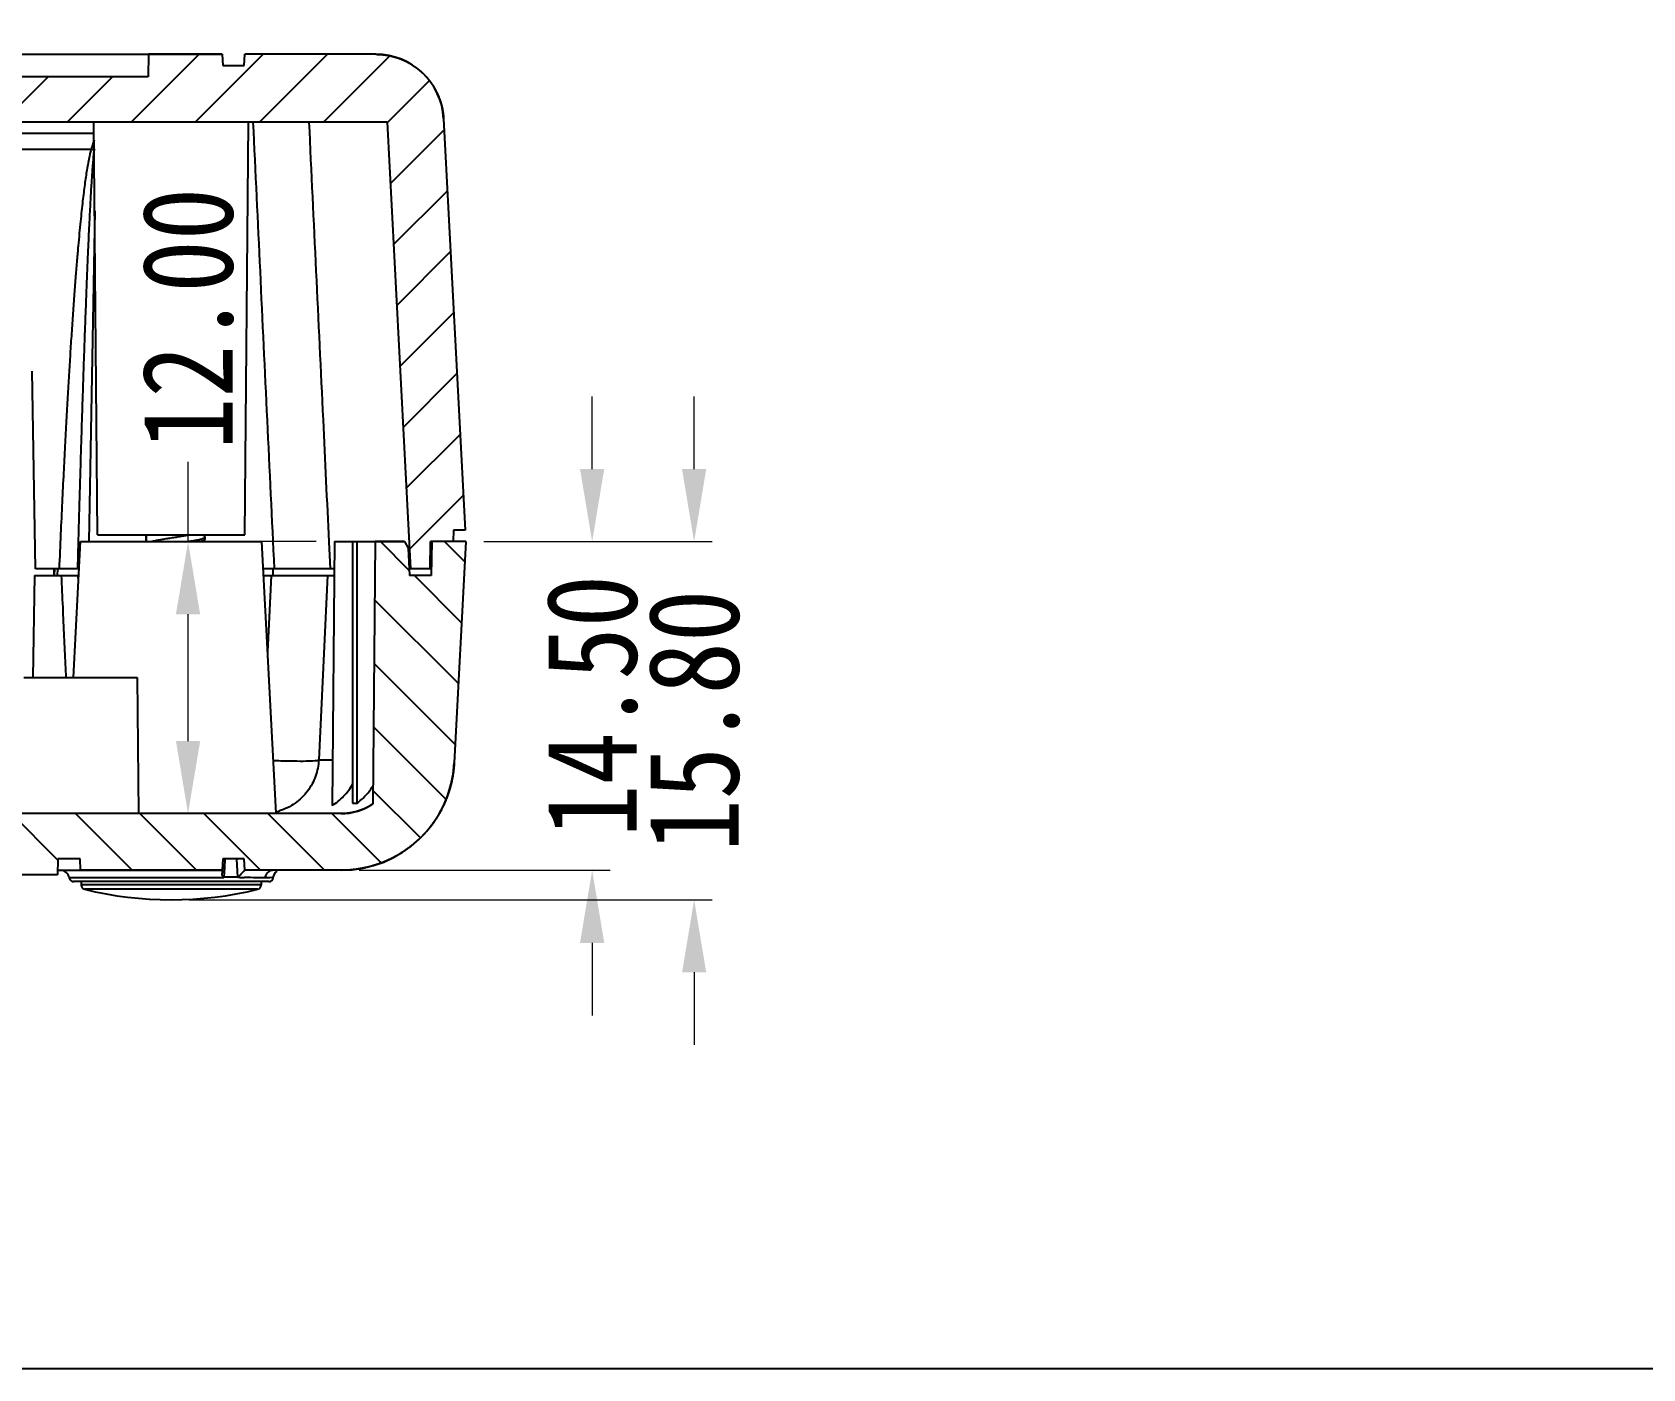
# Model space of a CAD drawing. Header units: millimetres. Extents: x -25 to 741, y -3272 to -3021.
# Drawn here: x 509.9 to 581, y -3269.7 to -3210.8 of the extents above; entities that cross this region are included whole.
import ezdxf

# ---------------------------------------------------------------- set-up
doc = ezdxf.new("R2010")
doc.units = ezdxf.units.MM
doc.layers.add('dim', color=3, linetype='Continuous', lineweight=9)
doc.styles.add('FFS', font='SIMFANG.TTF', dxfattribs={"width": 0.85})
doc.dimstyles.new('YanXiu', dxfattribs={"dimtxt": 2.5, "dimasz": 2.2, "dimexe": 1, "dimexo": 0.6, "dimgap": 0.66, "dimtad": 0, "dimzin": 1, "dimdsep": 46, "dimtxsty": 'FFS', "dimcen": 0, "dimclrd": 256, "dimclre": 131, "dimclrt": 42, "dimazin": 0, "dimtfac": 1, "dimtofl": 0, "dimtmove": 0, "dimatfit": 3, "dimfxl": 0, "dimlwd": 5, "dimlwe": 5, "dimarcsym": 0})

# ---------------------------------------------------------------- blocks, each defined once
blk = doc.blocks.new('*u4')
at = {"layer": 'Defpoints', "color": 2}
blk.add_lwpolyline([(-135.77, 94.941), (135.77, 94.941), (135.77, -94.941), (-135.77, -94.941)], close=True, dxfattribs=at)
blk = doc.blocks.new('*D12')
at = {"layer": 'Defpoints', "color": 0}
for p in [(-33.612, 36.491), (-28.037, 36.491), (-39.116, 21.991)]:
    blk.add_point(p, dxfattribs=at)
at = {"layer": 'dim', "lineweight": 5}
for p, q in [((-28.037, 39.691), (-28.037, 42.891)), ((-28.037, 18.791), (-28.037, 15.591))]:
    blk.add_line(p, q, dxfattribs=at)
at = {"layer": 'dim', "color": 131, "lineweight": 5}
for p, q in [((-32.812, 36.491), (-27.238, 36.491)), ((-38.317, 21.991), (-27.238, 21.991))]:
    blk.add_line(p, q, dxfattribs=at)
at = {"layer": 'dim'}
for points in [[(-28.571, 39.691), (-27.504, 39.691), (-28.037, 36.491)], [(-28.571, 18.791), (-27.504, 18.791), (-28.037, 21.991)]]:
    blk.add_solid(points, dxfattribs=at)
at = {"layer": 'dim', "color": 42, "insert": (-28.037, 29.241), "char_height": 4, "attachment_point": 5, "rotation": 90, "style": 'FFS'}
blk.add_mtext('14.50', dxfattribs=at)
blk = doc.blocks.new('*D14')
at = {"layer": 'Defpoints', "color": 0}
for p in [(-33.612, 36.491), (-46.612, 20.691), (-23.537, 20.691)]:
    blk.add_point(p, dxfattribs=at)
at = {"layer": 'dim', "lineweight": 5}
for p, q in [((-23.537, 39.691), (-23.537, 42.891)), ((-23.537, 17.491), (-23.537, 14.291))]:
    blk.add_line(p, q, dxfattribs=at)
at = {"layer": 'dim', "color": 131, "lineweight": 5}
for p, q in [((-32.812, 36.491), (-22.738, 36.491)), ((-45.812, 20.691), (-22.738, 20.691))]:
    blk.add_line(p, q, dxfattribs=at)
at = {"layer": 'dim'}
for points in [[(-24.071, 39.691), (-23.004, 39.691), (-23.537, 36.491)], [(-24.071, 17.491), (-23.004, 17.491), (-23.537, 20.691)]]:
    blk.add_solid(points, dxfattribs=at)
at = {"layer": 'dim', "color": 42, "insert": (-23.537, 28.591), "char_height": 4, "attachment_point": 5, "rotation": 90, "style": 'FFS'}
blk.add_mtext('15.80', dxfattribs=at)
blk = doc.blocks.new('*D17')
at = {"layer": 'Defpoints', "color": 0}
for p in [(-39.412, 36.491), (-45.867, 24.491), (-41.165, 24.491)]:
    blk.add_point(p, dxfattribs=at)
at = {"layer": 'dim', "lineweight": 5}
for p, q in [((-45.867, 36.491), (-45.867, 40.015)), ((-45.867, 27.691), (-45.867, 33.291))]:
    blk.add_line(p, q, dxfattribs=at)
at = {"layer": 'dim', "color": 131, "lineweight": 5}
for p, q in [((-40.211, 36.491), (-46.667, 36.491)), ((-41.965, 24.491), (-46.667, 24.491))]:
    blk.add_line(p, q, dxfattribs=at)
at = {"layer": 'dim'}
for points in [[(-46.401, 33.291), (-45.334, 33.291), (-45.867, 36.491)], [(-46.401, 27.691), (-45.334, 27.691), (-45.867, 24.491)]]:
    blk.add_solid(points, dxfattribs=at)
at = {"layer": 'dim', "color": 42, "insert": (-45.867, 46.318), "char_height": 4, "attachment_point": 5, "rotation": 90, "style": 'FFS'}
blk.add_mtext('12.00', dxfattribs=at)
blk = doc.blocks.new('u124')
h = blk.add_hatch()
h.set_pattern_fill('DEFAULT__1', color=5, scale=2, angle=45, style=0, pattern_type=0)
h.set_pattern_definition([(45, (-923.3548, -259.8105), (-1.4142136, 1.4142136), [])])
edge = h.paths.add_edge_path()
edge.add_line((-140.058, 36.491), (-141.062, 36.491))
edge.add_line((-141.062, 36.491), (-141.067, 36.991))
edge.add_line((-141.067, 36.991), (-141.585, 36.991))
edge.add_line((-141.585, 36.991), (-140.634, 55.148))
edge.add_spline(control_points=[(-140.634, 55.148), (-140.633, 55.159), (-140.632, 55.18), (-140.63, 55.212), (-140.627, 55.245), (-140.624, 55.278), (-140.621, 55.31), (-140.617, 55.343), (-140.613, 55.376), (-140.609, 55.409), (-140.604, 55.442), (-140.599, 55.475), (-140.593, 55.508), (-140.587, 55.542), (-140.581, 55.575), (-140.574, 55.608), (-140.567, 55.642), (-140.559, 55.675), (-140.551, 55.708), (-140.542, 55.742), (-140.534, 55.775), (-140.524, 55.809), (-140.515, 55.842), (-140.504, 55.876), (-140.494, 55.909), (-140.483, 55.943), (-140.472, 55.976), (-140.46, 56.009), (-140.448, 56.043), (-140.435, 56.076), (-140.422, 56.109), (-140.408, 56.142), (-140.394, 56.175), (-140.38, 56.208), (-140.365, 56.241), (-140.35, 56.274), (-140.334, 56.306), (-140.318, 56.339), (-140.302, 56.371), (-140.285, 56.403), (-140.267, 56.435), (-140.249, 56.467), (-140.231, 56.499), (-140.213, 56.531), (-140.194, 56.562), (-140.174, 56.593), (-140.154, 56.624), (-140.134, 56.655), (-140.113, 56.686), (-140.092, 56.716), (-140.071, 56.746), (-140.049, 56.776), (-140.026, 56.806), (-140.004, 56.835), (-139.981, 56.865), (-139.957, 56.894), (-139.933, 56.922), (-139.909, 56.951), (-139.885, 56.979), (-139.86, 57.007), (-139.835, 57.034), (-139.809, 57.061), (-139.783, 57.088), (-139.757, 57.115), (-139.73, 57.141), (-139.703, 57.167), (-139.676, 57.192), (-139.648, 57.218), (-139.62, 57.243), (-139.592, 57.267), (-139.563, 57.291), (-139.535, 57.315), (-139.506, 57.339), (-139.476, 57.362), (-139.447, 57.384), (-139.417, 57.407), (-139.387, 57.428), (-139.356, 57.45), (-139.326, 57.471), (-139.295, 57.492), (-139.264, 57.512), (-139.233, 57.532), (-139.201, 57.551), (-139.169, 57.57), (-139.138, 57.589), (-139.105, 57.607), (-139.073, 57.625), (-139.041, 57.643), (-139.008, 57.659), (-138.976, 57.676), (-138.943, 57.692), (-138.91, 57.708), (-138.877, 57.723), (-138.844, 57.738), (-138.81, 57.752), (-138.777, 57.766), (-138.744, 57.78), (-138.71, 57.793), (-138.676, 57.805), (-138.643, 57.818), (-138.609, 57.829), (-138.575, 57.841), (-138.541, 57.852), (-138.507, 57.862), (-138.473, 57.872), (-138.44, 57.882), (-138.406, 57.891), (-138.372, 57.9), (-138.338, 57.908), (-138.304, 57.916), (-138.27, 57.923), (-138.236, 57.931), (-138.202, 57.937), (-138.168, 57.944), (-138.135, 57.949), (-138.101, 57.955), (-138.067, 57.96), (-138.034, 57.965), (-138, 57.969), (-137.967, 57.973), (-137.933, 57.976), (-137.9, 57.979), (-137.867, 57.982), (-137.834, 57.984), (-137.801, 57.986), (-137.768, 57.988), (-137.735, 57.989), (-137.703, 57.99), (-137.67, 57.991), (-137.649, 57.991), (-137.638, 57.991)], knot_values=[0, 0, 0, 0, 0.032336, 0.064809, 0.097418, 0.130163, 0.163042, 0.196054, 0.229198, 0.262472, 0.295876, 0.329408, 0.363066, 0.39685, 0.430758, 0.464787, 0.498938, 0.533208, 0.567595, 0.602098, 0.636715, 0.671445, 0.706285, 0.741234, 0.77629, 0.811451, 0.846715, 0.88208, 0.917545, 0.953106, 0.988762, 1.02451, 1.060349, 1.096277, 1.13229, 1.168388, 1.204566, 1.240824, 1.277158, 1.313567, 1.350047, 1.386597, 1.423213, 1.459894, 1.496636, 1.533437, 1.570294, 1.607206, 1.644168, 1.681178, 1.718235, 1.755334, 1.792473, 1.829649, 1.86686, 1.904102, 1.941374, 1.978671, 2.015992, 2.053333, 2.090691, 2.128063, 2.165448, 2.202841, 2.24024, 2.277641, 2.315043, 2.352442, 2.389835, 2.427219, 2.464592, 2.50195, 2.539291, 2.576611, 2.613909, 2.65118, 2.688423, 2.725633, 2.76281, 2.799949, 2.837048, 2.874104, 2.911115, 2.948077, 2.984988, 3.021846, 3.058647, 3.095389, 3.132069, 3.168686, 3.205235, 3.241716, 3.278124, 3.314458, 3.350716, 3.386895, 3.422992, 3.459006, 3.494933, 3.530772, 3.566521, 3.602177, 3.637738, 3.673202, 3.708567, 3.743831, 3.778992, 3.814048, 3.848997, 3.883838, 3.918567, 3.953185, 3.987688, 4.022075, 4.056345, 4.090495, 4.124525, 4.158432, 4.192216, 4.225875, 4.259407, 4.29281, 4.326085, 4.359229, 4.392241, 4.42512, 4.457865, 4.490474, 4.522947, 4.555282, 4.555282, 4.555282, 4.555282], degree=3, periodic=0)
edge.add_line((-137.638, 57.991), (-131.862, 57.991))
edge.add_line((-131.862, 57.991), (-131.835, 57.491))
edge.add_line((-131.835, 57.491), (-130.888, 57.491))
edge.add_line((-130.888, 57.491), (-130.862, 57.991))
edge.add_line((-130.862, 57.991), (-127.612, 57.991))
edge.add_line((-127.612, 57.991), (-127.594, 56.991))
edge.add_line((-127.594, 56.991), (-47.629, 56.991))
edge.add_line((-47.629, 56.991), (-47.612, 57.991))
edge.add_line((-47.612, 57.991), (-44.362, 57.991))
edge.add_line((-44.362, 57.991), (-44.335, 57.491))
edge.add_line((-44.335, 57.491), (-43.388, 57.491))
edge.add_line((-43.388, 57.491), (-43.362, 57.991))
edge.add_line((-43.362, 57.991), (-37.585, 57.991))
edge.add_spline(control_points=[(-37.585, 57.991), (-37.574, 57.991), (-37.553, 57.991), (-37.52, 57.99), (-37.488, 57.989), (-37.455, 57.988), (-37.422, 57.986), (-37.389, 57.984), (-37.356, 57.982), (-37.323, 57.979), (-37.29, 57.976), (-37.256, 57.973), (-37.223, 57.969), (-37.189, 57.965), (-37.156, 57.96), (-37.122, 57.955), (-37.089, 57.949), (-37.055, 57.944), (-37.021, 57.937), (-36.987, 57.931), (-36.953, 57.923), (-36.919, 57.916), (-36.885, 57.908), (-36.851, 57.9), (-36.818, 57.891), (-36.784, 57.882), (-36.75, 57.872), (-36.716, 57.862), (-36.682, 57.852), (-36.648, 57.841), (-36.614, 57.829), (-36.58, 57.818), (-36.547, 57.805), (-36.513, 57.793), (-36.48, 57.78), (-36.446, 57.766), (-36.413, 57.752), (-36.379, 57.738), (-36.346, 57.723), (-36.313, 57.708), (-36.28, 57.692), (-36.247, 57.676), (-36.215, 57.659), (-36.182, 57.643), (-36.15, 57.625), (-36.118, 57.607), (-36.086, 57.589), (-36.054, 57.57), (-36.022, 57.551), (-35.991, 57.532), (-35.959, 57.512), (-35.928, 57.492), (-35.897, 57.471), (-35.867, 57.45), (-35.836, 57.428), (-35.806, 57.407), (-35.776, 57.384), (-35.747, 57.362), (-35.718, 57.339), (-35.688, 57.315), (-35.66, 57.291), (-35.631, 57.267), (-35.603, 57.243), (-35.575, 57.218), (-35.547, 57.192), (-35.52, 57.167), (-35.493, 57.141), (-35.466, 57.115), (-35.44, 57.088), (-35.414, 57.061), (-35.389, 57.034), (-35.363, 57.007), (-35.338, 56.979), (-35.314, 56.951), (-35.29, 56.922), (-35.266, 56.894), (-35.242, 56.865), (-35.219, 56.835), (-35.197, 56.806), (-35.174, 56.776), (-35.152, 56.746), (-35.131, 56.716), (-35.11, 56.686), (-35.089, 56.655), (-35.069, 56.624), (-35.049, 56.593), (-35.03, 56.562), (-35.01, 56.531), (-34.992, 56.499), (-34.974, 56.467), (-34.956, 56.435), (-34.938, 56.403), (-34.922, 56.371), (-34.905, 56.339), (-34.889, 56.306), (-34.873, 56.274), (-34.858, 56.241), (-34.843, 56.208), (-34.829, 56.175), (-34.815, 56.142), (-34.801, 56.109), (-34.788, 56.076), (-34.776, 56.043), (-34.763, 56.009), (-34.752, 55.976), (-34.74, 55.943), (-34.729, 55.909), (-34.719, 55.876), (-34.709, 55.842), (-34.699, 55.809), (-34.69, 55.775), (-34.681, 55.742), (-34.672, 55.708), (-34.664, 55.675), (-34.657, 55.642), (-34.649, 55.608), (-34.643, 55.575), (-34.636, 55.542), (-34.63, 55.508), (-34.625, 55.475), (-34.619, 55.442), (-34.614, 55.409), (-34.61, 55.376), (-34.606, 55.343), (-34.602, 55.31), (-34.599, 55.278), (-34.596, 55.245), (-34.593, 55.212), (-34.591, 55.18), (-34.59, 55.159), (-34.589, 55.148)], knot_values=[0, 0, 0, 0, 0.032336, 0.064809, 0.097418, 0.130163, 0.163042, 0.196054, 0.229198, 0.262472, 0.295876, 0.329408, 0.363066, 0.39685, 0.430758, 0.464787, 0.498938, 0.533208, 0.567595, 0.602098, 0.636715, 0.671445, 0.706285, 0.741234, 0.77629, 0.811451, 0.846715, 0.88208, 0.917545, 0.953106, 0.988762, 1.02451, 1.060349, 1.096277, 1.13229, 1.168388, 1.204566, 1.240824, 1.277158, 1.313567, 1.350047, 1.386597, 1.423213, 1.459894, 1.496636, 1.533437, 1.570294, 1.607206, 1.644168, 1.681178, 1.718235, 1.755334, 1.792473, 1.829649, 1.86686, 1.904102, 1.941374, 1.978671, 2.015992, 2.053333, 2.090691, 2.128063, 2.165448, 2.202841, 2.24024, 2.277641, 2.315043, 2.352442, 2.389835, 2.427219, 2.464592, 2.50195, 2.539291, 2.576611, 2.613909, 2.65118, 2.688423, 2.725633, 2.76281, 2.799949, 2.837048, 2.874104, 2.911115, 2.948077, 2.984988, 3.021846, 3.058647, 3.095389, 3.132069, 3.168686, 3.205235, 3.241716, 3.278124, 3.314458, 3.350716, 3.386895, 3.422992, 3.459006, 3.494933, 3.530772, 3.566521, 3.602177, 3.637738, 3.673202, 3.708567, 3.743831, 3.778992, 3.814048, 3.848997, 3.883838, 3.918567, 3.953185, 3.987688, 4.022075, 4.056345, 4.090495, 4.124525, 4.158432, 4.192216, 4.225875, 4.259407, 4.29281, 4.326085, 4.359229, 4.392241, 4.42512, 4.457865, 4.490474, 4.522947, 4.555282, 4.555282, 4.555282, 4.555282], degree=3, periodic=0)
edge.add_line((-34.589, 55.148), (-33.638, 36.991))
edge.add_line((-33.638, 36.991), (-34.156, 36.991))
edge.add_line((-34.156, 36.991), (-34.162, 36.491))
edge.add_line((-34.162, 36.491), (-35.165, 36.491))
edge.add_line((-35.165, 36.491), (-35.186, 35.291))
edge.add_line((-35.186, 35.291), (-36.052, 35.291))
edge.add_line((-36.052, 35.291), (-37.085, 54.991))
edge.add_line((-37.085, 54.991), (-138.139, 54.991))
edge.add_line((-138.139, 54.991), (-139.171, 35.291))
edge.add_line((-139.171, 35.291), (-140.037, 35.291))
edge.add_line((-140.037, 35.291), (-140.058, 36.491))
at = {"color": 7}
for p, q in [((-130.862, 57.991), (-44.362, 57.991)), ((-47.612, 57.991), (-47.629, 56.991)), ((-47.612, 57.991), (-47.629, 56.991)), ((-44.362, 57.991), (-47.612, 57.991)), ((-44.362, 57.991), (-44.335, 57.491)), ((-44.362, 57.991), (-44.335, 57.491)), ((-43.388, 57.491), (-43.362, 57.991)), ((-43.388, 57.491), (-43.362, 57.991)), ((-37.585, 57.991), (-43.362, 57.991)), ((-37.585, 57.991), (-43.362, 57.991)), ((-47.629, 56.991), (-127.594, 56.991)), ((-47.629, 56.991), (-127.594, 56.991)), ((-44.335, 57.491), (-43.388, 57.491)), ((-44.335, 57.491), (-43.388, 57.491)), ((-37.085, 54.991), (-138.139, 54.991)), ((-37.085, 54.991), (-138.139, 54.991)), ((-49.862, 36.791), (-50.02, 54.991)), ((-43.362, 36.791), (-43.203, 54.991)), ((-37.085, 54.991), (-36.052, 35.291)), ((-37.085, 54.991), (-36.052, 35.291)), ((-34.589, 55.148), (-33.638, 36.991)), ((-34.589, 55.148), (-33.638, 36.991)), ((-125.207, 54.507), (-50.016, 54.507)), ((-50.014, 54.224), (-50.141, 53.809)), ((-125.082, 53.809), (-50.141, 53.809)), ((-50.01, 53.814), (-50.015, 53.772)), ((-49.986, 51.086), (-50.241, 36.491)), ((-52.591, 35.291), (-52.743, 44.008)), ((-34.156, 36.991), (-34.162, 36.491)), ((-34.156, 36.991), (-34.162, 36.491)), ((-33.638, 36.991), (-34.156, 36.991)), ((-33.638, 36.991), (-34.156, 36.991)), ((-50.926, 30.491), (-50.612, 36.491)), ((-50.714, 36.494), (-50.747, 35.291)), ((-50.612, 36.491), (-42.612, 36.491)), ((-49.862, 36.791), (-43.362, 36.791)), ((-47.712, 36.791), (-47.712, 36.491)), ((-47.712, 36.491), (-47.712, 36.791)), ((-45.141, 36.726), (-45.252, 36.791)), ((-45.252, 36.491), (-45.141, 36.556)), ((-45.112, 36.691), (-45.141, 36.726)), ((-45.141, 36.556), (-45.112, 36.591)), ((-45.112, 36.591), (-45.112, 36.691)), ((-41.984, 24.51), (-42.612, 36.491)), ((-39.584, 35.291), (-39.641, 36.48)), ((-39.412, 36.491), (-39.513, 24.849)), ((-39.412, 36.491), (-36.322, 36.491)), ((-38.612, 36.491), (-38.612, 24.952)), ((-38.418, 36.491), (-38.418, 24.952)), ((-37.612, 36.491), (-37.713, 24.922)), ((-37.612, 36.491), (-37.713, 24.922)), ((-36.322, 36.491), (-37.612, 36.491)), ((-36.322, 36.491), (-36.157, 36.205)), ((-36.322, 36.491), (-36.157, 36.205)), ((-35.186, 35.291), (-35.165, 36.491)), ((-35.165, 36.491), (-35.186, 35.291)), ((-34.162, 36.491), (-35.165, 36.491)), ((-33.612, 36.491), (-35.165, 36.491)), ((-35.115, 36.491), (-35.141, 34.991)), ((-35.115, 36.491), (-35.141, 34.991)), ((-33.612, 36.491), (-35.115, 36.491)), ((-33.612, 36.491), (-34.123, 26.729)), ((-33.612, 36.491), (-34.123, 26.729)), ((-36.157, 36.205), (-36.094, 34.991)), ((-36.157, 36.205), (-36.094, 34.991)), ((-52.638, 34.991), (-52.717, 30.491)), ((-52.638, 34.991), (-50.69, 34.991)), ((-50.674, 35.291), (-52.591, 35.291)), ((-51.776, 34.991), (-51.771, 35.291)), ((-51.755, 34.991), (-51.75, 35.291)), ((-51.633, 35.292), (-51.638, 34.991)), ((-50.703, 34.742), (-50.709, 34.991)), ((-42.069, 35.291), (-42.549, 35.291)), ((-42.533, 34.991), (-39.425, 34.991)), ((-42.197, 34.991), (-42.357, 31.627)), ((-42.126, 35.291), (-42.126, 34.991)), ((-39.422, 35.291), (-42.064, 35.291)), ((-39.713, 34.991), (-40.098, 26.86)), ((-35.186, 35.291), (-36.109, 35.291)), ((-35.141, 34.991), (-36.094, 34.991)), ((-35.141, 34.991), (-36.094, 34.991)), ((-35.186, 35.291), (-36.052, 35.291)), ((-53.112, 30.491), (-48.112, 30.491)), ((-48.112, 30.491), (-48.059, 24.491)), ((-40.098, 26.86), (-39.496, 26.86)), ((-39.116, 24.491), (-136.107, 24.491)), ((-39.116, 24.491), (-136.107, 24.491)), ((-51.612, 22.491), (-51.624, 21.791)), ((-51.612, 22.491), (-51.624, 21.791)), ((-50.62, 22.491), (-51.612, 22.491)), ((-50.62, 22.491), (-51.612, 22.491)), ((-50.612, 21.991), (-50.62, 22.491)), ((-50.612, 21.991), (-50.62, 22.491)), ((-44.335, 22.491), (-44.368, 21.867)), ((-44.335, 22.491), (-44.362, 21.991)), ((-43.388, 22.491), (-44.335, 22.491)), ((-43.388, 22.491), (-44.335, 22.491)), ((-44.26, 22.094), (-44.281, 21.687)), ((-44.24, 22.491), (-44.26, 22.094)), ((-43.676, 21.687), (-43.716, 22.491)), ((-43.362, 21.991), (-43.388, 22.491)), ((-43.362, 21.991), (-43.388, 22.491)), ((-51.624, 21.791), (-123.599, 21.791)), ((-51.624, 21.791), (-72.612, 21.791)), ((-51.62, 21.991), (-44.362, 21.991)), ((-44.379, 21.657), (-51.112, 21.657)), ((-42.308, 21.491), (-50.915, 21.491)), ((-44.362, 21.991), (-50.612, 21.991)), ((-50.585, 21.491), (-50.583, 21.344)), ((-50.585, 21.491), (-50.583, 21.344)), ((-42.64, 21.344), (-50.583, 21.344)), ((-44.379, 21.657), (-44.377, 21.687)), ((-43.676, 21.687), (-44.281, 21.687)), ((-39.116, 21.991), (-43.362, 21.991)), ((-39.116, 21.991), (-43.362, 21.991)), ((-42.638, 21.491), (-42.64, 21.344)), ((-42.638, 21.491), (-42.64, 21.344)), ((-42.793, 21.153), (-50.431, 21.153))]:
    blk.add_line(p, q, dxfattribs=at)
at = {"color": 5}
for p, q in [((-36.106, 35.223), (-37.374, 36.491)), ((-33.658, 35.604), (-34.545, 36.491)), ((-33.799, 32.916), (-35.874, 34.991)), ((-33.94, 30.229), (-37.634, 33.923)), ((-34.081, 27.541), (-37.658, 31.119)), ((-34.482, 25.114), (-37.683, 28.315)), ((-35.616, 23.42), (-37.707, 25.511)), ((-51.612, 22.445), (-53.658, 24.491)), ((-48.329, 21.991), (-50.829, 24.491)), ((-45.501, 21.991), (-48.001, 24.491)), ((-42.672, 21.991), (-45.172, 24.491)), ((-39.844, 21.991), (-42.344, 24.491)), ((-37.341, 22.316), (-39.516, 24.491))]:
    blk.add_line(p, q, dxfattribs=at)
at = {"color": 7}
blk.add_lwpolyline([(-42.109, 21.668), (-42.089, 21.755), (-42.02, 21.877), (-41.932, 21.956)], dxfattribs=at)
for centre, radius, start, end in [((-37.585, 54.991), 3, 3, 90), ((-33.752, 109.984), 58.517, 253.73562, 253.86427), ((-39.116, 26.991), 5, 270, 357), ((-40.799, 26.992), 2.499, 315.99769, 331.5558), ((-39.865, 26.993), 2.502, 317.9622, 329.87926), ((-40.804, 26.997), 2.506, 301.00603, 315.99811), ((-39.116, 26.991), 2.5, 270, 304.16035), ((-38.511, 27.318), 2.367, 267.57121, 272.25061), ((-39.869, 26.997), 2.507, 305.34446, 316.97253), ((-39.857, 26.986), 2.491, 316.97657, 317.95397), ((-42.581, 26.964), 2.472, 283.81698, 287.68895), ((-51.507, 21.591), 0.4, 9.59407, 90), ((-50.915, 21.691), 0.2, 189.59407, 270), ((-50.383, 21.348), 0.2, 181, 256.18294), ((-42.84, 21.348), 0.2, 283.81706, 359), ((-42.308, 21.691), 0.2, 270, 353.41286), ((-46.612, 36.682), 15.991, 256.18294, 283.81706)]:
    blk.add_arc(centre, radius, start, end, dxfattribs=at)
for points, start_tangent, end_tangent in [([(-37.585, 57.991), (-37.553, 57.991), (-37.52, 57.99), (-37.488, 57.989), (-37.455, 57.988), (-37.422, 57.986), (-37.389, 57.984), (-37.356, 57.982), (-37.323, 57.979), (-37.29, 57.976), (-37.256, 57.973), (-37.223, 57.969), (-37.19, 57.965), (-37.156, 57.96), (-37.122, 57.955), (-37.089, 57.949), (-37.055, 57.943), (-37.021, 57.937), (-36.987, 57.931), (-36.953, 57.923), (-36.919, 57.916), (-36.885, 57.908), (-36.852, 57.9), (-36.818, 57.891), (-36.784, 57.882), (-36.75, 57.872), (-36.716, 57.862), (-36.682, 57.852), (-36.648, 57.841), (-36.614, 57.829), (-36.581, 57.817), (-36.547, 57.805), (-36.513, 57.793), (-36.48, 57.78), (-36.446, 57.766), (-36.413, 57.752), (-36.379, 57.738), (-36.346, 57.723), (-36.313, 57.708), (-36.28, 57.692), (-36.247, 57.676), (-36.215, 57.659), (-36.182, 57.642), (-36.15, 57.625), (-36.118, 57.607), (-36.086, 57.589), (-36.054, 57.57), (-36.022, 57.551), (-35.991, 57.532), (-35.959, 57.512), (-35.928, 57.492), (-35.898, 57.471), (-35.867, 57.45), (-35.837, 57.428), (-35.806, 57.406), (-35.777, 57.384), (-35.747, 57.362), (-35.718, 57.338), (-35.688, 57.315), (-35.66, 57.291), (-35.631, 57.267), (-35.603, 57.243), (-35.575, 57.218), (-35.547, 57.192), (-35.52, 57.167), (-35.493, 57.141), (-35.467, 57.115), (-35.44, 57.088), (-35.414, 57.061), (-35.389, 57.034), (-35.363, 57.007), (-35.338, 56.979), (-35.314, 56.951), (-35.29, 56.922), (-35.266, 56.894), (-35.242, 56.865), (-35.219, 56.835), (-35.197, 56.806), (-35.174, 56.776), (-35.153, 56.746), (-35.131, 56.716), (-35.11, 56.686), (-35.089, 56.655), (-35.069, 56.624), (-35.049, 56.593), (-35.03, 56.562), (-35.011, 56.531), (-34.992, 56.499), (-34.974, 56.467), (-34.956, 56.435), (-34.939, 56.403), (-34.922, 56.371), (-34.905, 56.339), (-34.889, 56.306), (-34.873, 56.274), (-34.858, 56.241), (-34.843, 56.208), (-34.829, 56.175), (-34.815, 56.142), (-34.801, 56.109), (-34.788, 56.076), (-34.776, 56.043), (-34.763, 56.009), (-34.752, 55.976), (-34.74, 55.943), (-34.729, 55.909), (-34.719, 55.876), (-34.709, 55.842), (-34.699, 55.809), (-34.69, 55.775), (-34.681, 55.742), (-34.672, 55.708), (-34.664, 55.675), (-34.657, 55.642), (-34.649, 55.608), (-34.643, 55.575), (-34.636, 55.542), (-34.63, 55.508), (-34.625, 55.475), (-34.619, 55.442), (-34.615, 55.409), (-34.61, 55.376), (-34.606, 55.343), (-34.602, 55.31), (-34.599, 55.278), (-34.596, 55.245), (-34.593, 55.212), (-34.591, 55.18), (-34.589, 55.148)], (1, 0), (0.052336, -0.99863)), ([(-43.004, 54.991), (-42.692, 48.418), (-42.38, 41.855), (-42.069, 35.291)], (0.047469, -0.998873), (0.047407, -0.998876)), ([(-39.641, 36.48), (-39.896, 41.863), (-40.208, 48.429), (-40.52, 54.991)], (-0.047395, 0.998876), (-0.047453, 0.998873)), ([(-50.141, 53.809), (-50.217, 53.503), (-50.279, 53.196), (-50.332, 52.887), (-50.38, 52.574), (-50.426, 52.248), (-50.471, 51.899), (-50.517, 51.514), (-50.564, 51.086), (-50.614, 50.613), (-50.664, 50.095), (-50.716, 49.53), (-50.769, 48.909), (-50.826, 48.211), (-50.886, 47.426), (-50.948, 46.571), (-51.009, 45.68), (-51.068, 44.771), (-51.125, 43.845), (-51.182, 42.879), (-51.24, 41.841), (-51.3, 40.721), (-51.361, 39.522), (-51.424, 38.232), (-51.489, 36.829), (-51.556, 35.291)], (-0.233788, -0.972288), (-0.042764, -0.999085)), ([(-50.015, 53.772), (-50.047, 53.467), (-50.073, 53.159), (-50.097, 52.851), (-50.118, 52.538), (-50.139, 52.212), (-50.159, 51.863), (-50.181, 51.479), (-50.203, 51.051), (-50.227, 50.579), (-50.252, 50.061), (-50.277, 49.498), (-50.304, 48.878), (-50.333, 48.181), (-50.364, 47.398), (-50.396, 46.545), (-50.429, 45.654), (-50.461, 44.747), (-50.492, 43.823), (-50.524, 42.858), (-50.557, 41.823), (-50.592, 40.706), (-50.628, 39.509), (-50.665, 38.223), (-50.705, 36.825), (-50.714, 36.494)], (-0.11246, -0.993656), (-0.027648, -0.999618)), ([(-45.809, 36.79), (-45.881, 36.774), (-46.068, 36.737), (-46.283, 36.7), (-46.51, 36.663), (-46.738, 36.627), (-46.96, 36.59), (-47.17, 36.554), (-47.354, 36.517), (-47.464, 36.492)], (-0.974273, -0.225369), (-0.969358, -0.24565)), ([(-45.991, 36.49), (-45.794, 36.517), (-45.558, 36.552), (-45.365, 36.588), (-45.222, 36.623), (-45.137, 36.658), (-45.112, 36.691)], (0.991953, 0.12661), (0.138668, 0.990339)), ([(-45.352, 36.491), (-45.222, 36.523), (-45.141, 36.555)], (0.973652, 0.228041), (0.808946, 0.587883)), ([(-51.245, 30.491), (-51.271, 31.074), (-51.326, 32.297), (-51.384, 33.593), (-51.446, 34.991)], (-0.04502, 0.998986), (-0.04469, 0.999001)), ([(-42.106, 26.84), (-41.859, 26.831), (-41.198, 26.816), (-40.655, 26.816), (-40.278, 26.831), (-40.098, 26.86)], (0.99931, -0.037131), (0.904713, 0.426022)), ([(-40.098, 26.86), (-40.241, 26.146), (-40.598, 25.484), (-41.144, 24.951), (-41.829, 24.608)], (-0.052084, -0.998643), (-0.952697, -0.30392)), ([(-34.123, 26.729), (-34.126, 26.675), (-34.13, 26.621), (-34.134, 26.567), (-34.139, 26.513), (-34.145, 26.458), (-34.151, 26.404), (-34.158, 26.349), (-34.165, 26.294), (-34.173, 26.239), (-34.182, 26.183), (-34.191, 26.128), (-34.201, 26.073), (-34.212, 26.017), (-34.223, 25.962), (-34.235, 25.906), (-34.248, 25.85), (-34.261, 25.795), (-34.276, 25.739), (-34.29, 25.683), (-34.306, 25.627), (-34.322, 25.572), (-34.339, 25.516), (-34.356, 25.46), (-34.375, 25.404), (-34.394, 25.349), (-34.413, 25.293), (-34.434, 25.238), (-34.455, 25.182), (-34.477, 25.127), (-34.499, 25.072), (-34.522, 25.017), (-34.546, 24.962), (-34.571, 24.907), (-34.596, 24.853), (-34.623, 24.798), (-34.649, 24.744), (-34.677, 24.69), (-34.705, 24.637), (-34.734, 24.583), (-34.764, 24.53), (-34.794, 24.477), (-34.825, 24.424), (-34.857, 24.372), (-34.889, 24.32), (-34.922, 24.268), (-34.956, 24.217), (-34.991, 24.166), (-35.026, 24.115), (-35.062, 24.065), (-35.098, 24.015), (-35.135, 23.965), (-35.173, 23.916), (-35.212, 23.868), (-35.251, 23.819), (-35.29, 23.772), (-35.331, 23.724), (-35.372, 23.677), (-35.413, 23.631), (-35.455, 23.585), (-35.498, 23.54), (-35.541, 23.495), (-35.585, 23.451), (-35.63, 23.407), (-35.675, 23.364), (-35.72, 23.321), (-35.766, 23.279), (-35.813, 23.238), (-35.86, 23.197), (-35.907, 23.157), (-35.955, 23.117), (-36.004, 23.078), (-36.052, 23.039), (-36.102, 23.002), (-36.152, 22.964), (-36.202, 22.928), (-36.252, 22.892), (-36.303, 22.857), (-36.355, 22.822), (-36.407, 22.789), (-36.459, 22.756), (-36.511, 22.723), (-36.564, 22.691), (-36.617, 22.66), (-36.67, 22.63), (-36.724, 22.6), (-36.778, 22.571), (-36.832, 22.543), (-36.887, 22.515), (-36.941, 22.489), (-36.996, 22.462), (-37.051, 22.437), (-37.107, 22.412), (-37.162, 22.388), (-37.218, 22.365), (-37.274, 22.343), (-37.33, 22.321), (-37.386, 22.3), (-37.442, 22.279), (-37.498, 22.26), (-37.554, 22.241), (-37.611, 22.223), (-37.667, 22.205), (-37.724, 22.189), (-37.78, 22.173), (-37.837, 22.157), (-37.893, 22.143), (-37.95, 22.129), (-38.007, 22.115), (-38.063, 22.103), (-38.12, 22.091), (-38.176, 22.08), (-38.232, 22.07), (-38.289, 22.06), (-38.345, 22.051), (-38.401, 22.042), (-38.457, 22.034), (-38.513, 22.027), (-38.568, 22.021), (-38.624, 22.015), (-38.679, 22.01), (-38.735, 22.005), (-38.79, 22.001), (-38.845, 21.998), (-38.899, 21.995), (-38.954, 21.993), (-39.008, 21.992), (-39.062, 21.991), (-39.116, 21.991)], (-0.052336, -0.99863), (-1, 0)), ([(-37.713, 24.922), (-37.732, 24.909), (-37.751, 24.897), (-37.77, 24.884), (-37.79, 24.872), (-37.809, 24.86), (-37.829, 24.848), (-37.849, 24.836), (-37.869, 24.824), (-37.889, 24.813), (-37.909, 24.801), (-37.93, 24.79), (-37.95, 24.779), (-37.971, 24.769), (-37.992, 24.758), (-38.012, 24.748), (-38.033, 24.737), (-38.054, 24.727), (-38.076, 24.718), (-38.097, 24.708), (-38.118, 24.699), (-38.14, 24.689), (-38.161, 24.68), (-38.183, 24.671), (-38.205, 24.663), (-38.227, 24.654), (-38.249, 24.646), (-38.271, 24.638), (-38.293, 24.63), (-38.315, 24.623), (-38.337, 24.615), (-38.36, 24.608), (-38.382, 24.601), (-38.404, 24.594), (-38.427, 24.588), (-38.45, 24.581), (-38.472, 24.575), (-38.495, 24.569), (-38.518, 24.563), (-38.54, 24.558), (-38.563, 24.553), (-38.586, 24.548), (-38.609, 24.543), (-38.632, 24.538), (-38.655, 24.534), (-38.678, 24.529), (-38.701, 24.525), (-38.724, 24.522), (-38.747, 24.518), (-38.77, 24.515), (-38.793, 24.512), (-38.816, 24.509), (-38.84, 24.506), (-38.863, 24.504), (-38.886, 24.501), (-38.909, 24.499), (-38.932, 24.498), (-38.955, 24.496), (-38.978, 24.495), (-39.001, 24.493), (-39.024, 24.492), (-39.047, 24.492), (-39.07, 24.491), (-39.093, 24.491), (-39.116, 24.491)], (-0.827469, -0.561511), (-1, 0)), ([(-44.281, 21.679), (-44.317, 21.657), (-44.349, 21.657), (-44.377, 21.687)], (-0.745562, -0.666436), (-0.527244, 0.849714)), ([(-44.282, 21.671), (-44.305, 21.682), (-44.323, 21.704), (-44.337, 21.732), (-44.35, 21.762), (-44.36, 21.795), (-44.367, 21.83), (-44.368, 21.867)], (-1, 0), (0.052336, 0.99863)), ([(-43.357, 21.678), (-43.449, 21.657), (-43.564, 21.657), (-43.692, 21.686)], (-0.931461, -0.363841), (-1, -0.000092)), ([(-43.361, 21.987), (-43.399, 21.953), (-43.438, 21.92), (-43.481, 21.878), (-43.527, 21.83), (-43.574, 21.775), (-43.621, 21.717), (-43.679, 21.681)], (0.052336, -0.99863), (-0.945049, -0.326929)), ([(-42.477, 21.657), (-42.852, 21.657), (-43.357, 21.678)], (-1, 0), (-1, -0.00002)), ([(-42.114, 21.991), (-42.28, 21.948), (-42.41, 21.828), (-42.477, 21.657)], (-1, 0), (-0.153456, -0.988155)), ([(-42.31, 21.656), (-42.477, 21.657)], (-0.998375, -0.056988), (-1, -0.000027)), ([(-42.109, 21.668), (-42.151, 21.664), (-42.274, 21.66), (-42.31, 21.656)], (-0.126304, -0.991992), (-0.998375, -0.056988))]:
    blk.add_spline(points, degree=3, dxfattribs=dict(at, start_tangent=start_tangent, end_tangent=end_tangent))
at = {"layer": 'Defpoints', "xscale": 1.311190000000011, "yscale": 1.311190000000352, "zscale": 1.31119}
blk.add_blockref('*u4', (0, 124.486), dxfattribs=at)
at = {"layer": 'dim'}
dim = blk.add_linear_dim(base=(-45.867, 24.491), p1=(-39.412, 36.491), p2=(-41.165, 24.491), angle=90, dimstyle='YanXiu', override={"dimtxt": 4, "dimasz": 3.2, "dimexe": 0.7996, "dimexo": 0.7996, "dimgap": 0.7996}, dxfattribs=at)
dim.commit()
dim.dimension.update_dxf_attribs({"geometry": '*D17', "text_midpoint": (-45.867, 46.318), "dimtype": 128})
for base, p1, p2, picture, middle in [((-23.537, 20.691), (-33.612, 36.491), (-46.612, 20.691), '*D14', (-23.537, 28.591)), ((-28.037, 36.491), (-39.116, 21.991), (-33.612, 36.491), '*D12', (-28.037, 29.241))]:
    dim = blk.add_linear_dim(base=base, p1=p1, p2=p2, angle=90, dimstyle='YanXiu', override={"dimtxt": 4, "dimasz": 3.2, "dimexe": 0.7996, "dimexo": 0.7996, "dimgap": 0.7996}, dxfattribs=at)
    dim.commit()
    dim.dimension.update_dxf_attribs({"geometry": picture, "text_midpoint": middle})

msp = doc.modelspace()

# ---------------------------------------------------------------- block references
msp.add_blockref('u124', (562.631, -3269.74))

doc.saveas('drawing.dxf')
